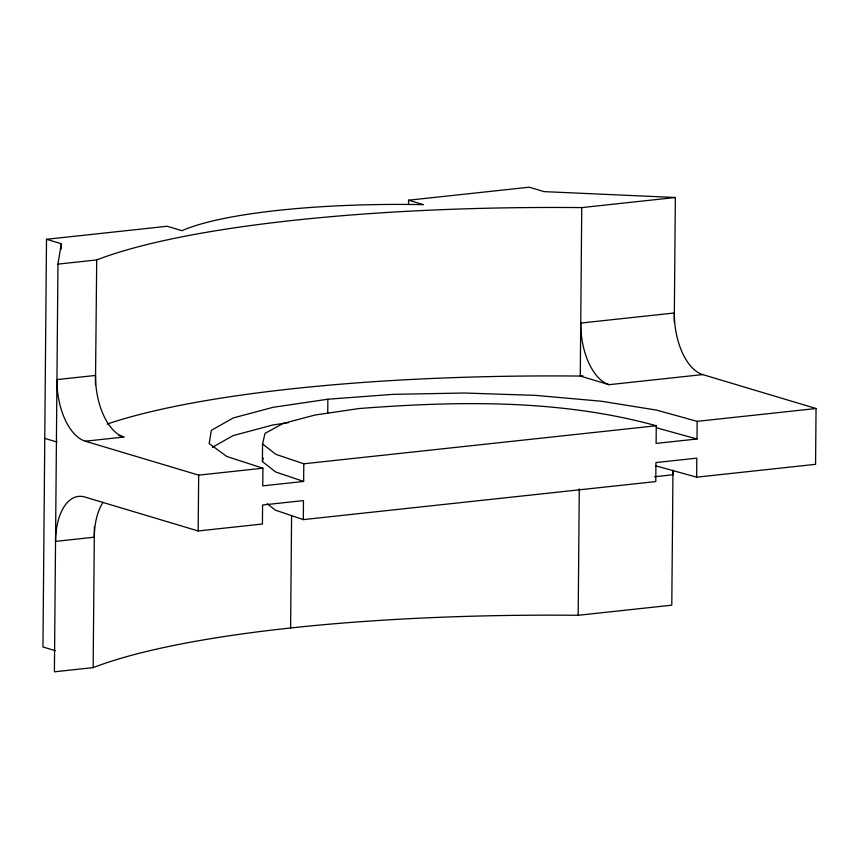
<?xml version="1.0" encoding="UTF-8"?>
<svg xmlns="http://www.w3.org/2000/svg" width="859" height="859" viewBox="0 0 859 859"><rect width="100%" height="100%" fill="white"/><g stroke="black" fill="none" stroke-linecap="round" stroke-linejoin="round"><path stroke-width="1.29" d="M95.467 384.703L96.713 259.933A530.422 97.572 0.5 0 1 581.747 207.599L675.357 197.495L674.261 322.243M408.53 204.227L408.562 200.211L423.337 204.635A246.329 45.312 0.5 0 0 181.968 230.684L167.194 226.261L46.504 239.285L42.95 646.977L55.266 650.66M46.504 239.285L61.279 243.709L57.961 264.11L54.407 671.802L93.159 667.626A530.422 97.572 0.5 0 1 578.182 615.291L671.792 605.187L672.973 470.786M61.236 249.046L61.279 243.709M93.159 667.626L94.393 526.599M107.064 424.11A530.422 97.572 0.5 0 1 580.276 376.059L609.085 384.682L702.694 374.588L816.05 408.519L815.567 464.332L696.66 477.164L696.832 458.148L655.943 462.561L655.782 481.577L303.313 519.609L303.474 500.593L262.586 505.006L262.425 524.022L198.171 530.959L198.665 475.134L85.309 441.204A53.902 28.39 83.8 0 1 56.952 379.592L95.51 375.437A53.902 28.39 83.8 0 0 123.857 437.038L85.309 441.204M303.646 481.448L275.675 471.978L262.414 461.584L262.575 443.92L265.023 433.387L282.998 423.498L315.135 415.004L359.019 408.551C457.836 400.917 559.982 399.177 656.265 425.753L656.115 443.416L696.993 439.003L697.154 421.35L656.577 410.108L601.257 401.217L535.479 395.376L464.322 393.014L393.282 394.335L327.848 399.22L273.087 407.306L233.229 417.946L211.357 430.348L209.156 443.534L226.787 456.483L262.908 468.198L262.757 485.861L303.646 481.448L303.796 463.785L275.825 454.325L262.575 443.92M290.61 627.972L291.588 515.507M327.73 413.093L327.848 399.22M578.182 615.291L579.288 488.857M581.747 207.599L580.276 376.059L582.907 375.78M262.414 461.584L263.23 458.072M212.356 447.356L233.079 435.61L272.937 424.958L288.581 422.649M408.562 200.211L529.251 187.198L544.026 191.621L675.357 197.495M57.961 264.11L96.713 259.933M198.665 475.134L262.908 468.198M303.796 463.785L656.265 425.753M697.154 421.35L816.05 408.519M654.472 476.756L672.93 474.759A53.902 28.39 83.8 0 1 673.08 470.174M656.416 427.771L696.993 439.003M656.083 465.922L696.66 477.164M44.775 438.38L57.081 442.063M198.171 530.959L84.816 497.017A53.902 28.39 83.8 0 0 55.545 541.385L94.297 537.197A53.902 28.39 83.8 0 1 103.059 502.257M118.886 435.534L123.857 437.038M303.313 519.609L275.342 510.139L267.181 503.739M702.694 374.588A53.902 28.39 83.8 0 1 674.347 312.977L580.738 323.07A53.902 28.39 83.8 0 0 609.085 384.682"/></g></svg>
